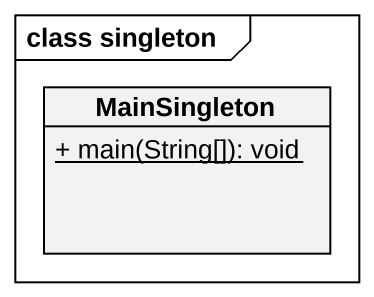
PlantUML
@startuml
mainframe class singleton
hide circle
hide empty members
skinparam classAttributeIconSize 0
class MainSingleton {
  {static} + main(String[]): void
}
@enduml
